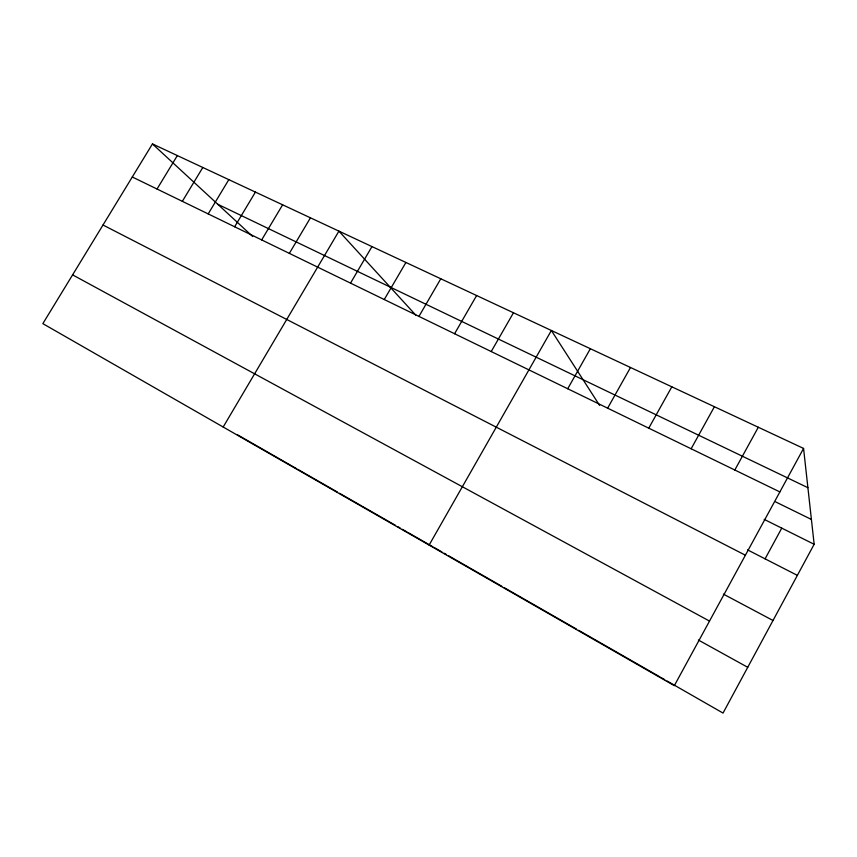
<?xml version="1.0" encoding="UTF-8"?>
<svg xmlns="http://www.w3.org/2000/svg" width="857" height="857" viewBox="0 0 857 857"><rect width="100%" height="100%" fill="white"/><g stroke="black" fill="none" stroke-linecap="round" stroke-linejoin="round"><path stroke-width="1.29" d="M803.566 448.425L674.33 685.664L42.85 323.635L152.45 143.933L803.566 448.425L814.15 544.281L723.029 713.067L667.035 680.972M765.087 558.85L781.755 528.137M734.813 470.022L758.306 427.257M691.138 448.779L714.406 406.732M648.76 428.168L671.824 386.818M607.634 408.168L630.495 367.482M567.709 388.746L590.355 348.713M429.121 545.084L551.362 330.481L599.621 405.436M491.222 351.552L513.472 312.762M454.574 333.737L476.621 295.526M418.934 316.404L440.787 278.771M384.257 299.532L405.918 262.467M350.513 283.121L371.97 246.591M223.174 427.022L338.922 231.133L415.966 315.344M289.345 253.372L310.448 217.817M261.674 239.917L282.628 204.812M234.636 226.773L255.418 192.086M208.197 213.907L228.819 179.649M182.337 201.331L202.809 167.479M157.035 189.033L177.356 155.578M217.807 204.287L807.894 487.687M132.289 176.992L779.87 491.929M775.66 501.913L811.408 519.449M764.155 519.363L814.15 544.281M747.54 549.862L797.364 575.368M103.001 225.016L745.386 555.218M723.415 594.126L773.014 620.489M72.599 274.872L709.51 621.089M698.401 640.05L747.733 667.303M237.41 434.756L296.533 468.64M297.668 469.282L337.347 492.025M339.565 493.3L361.065 505.619M362.211 506.273L395.538 525.384M397.841 526.691L400.133 528.008M402.426 529.326L407.011 531.951M408.157 532.615L432.774 546.723M433.899 547.355L441.891 551.94M444.172 553.247L446.454 554.554M448.736 555.872L501.784 586.263M504.055 587.57L576.386 629.027M578.625 630.313L599.921 642.514M601.068 643.168L660.126 677.019M661.283 677.673L664.732 679.655M152.45 143.933L252.654 236.468"/></g></svg>
